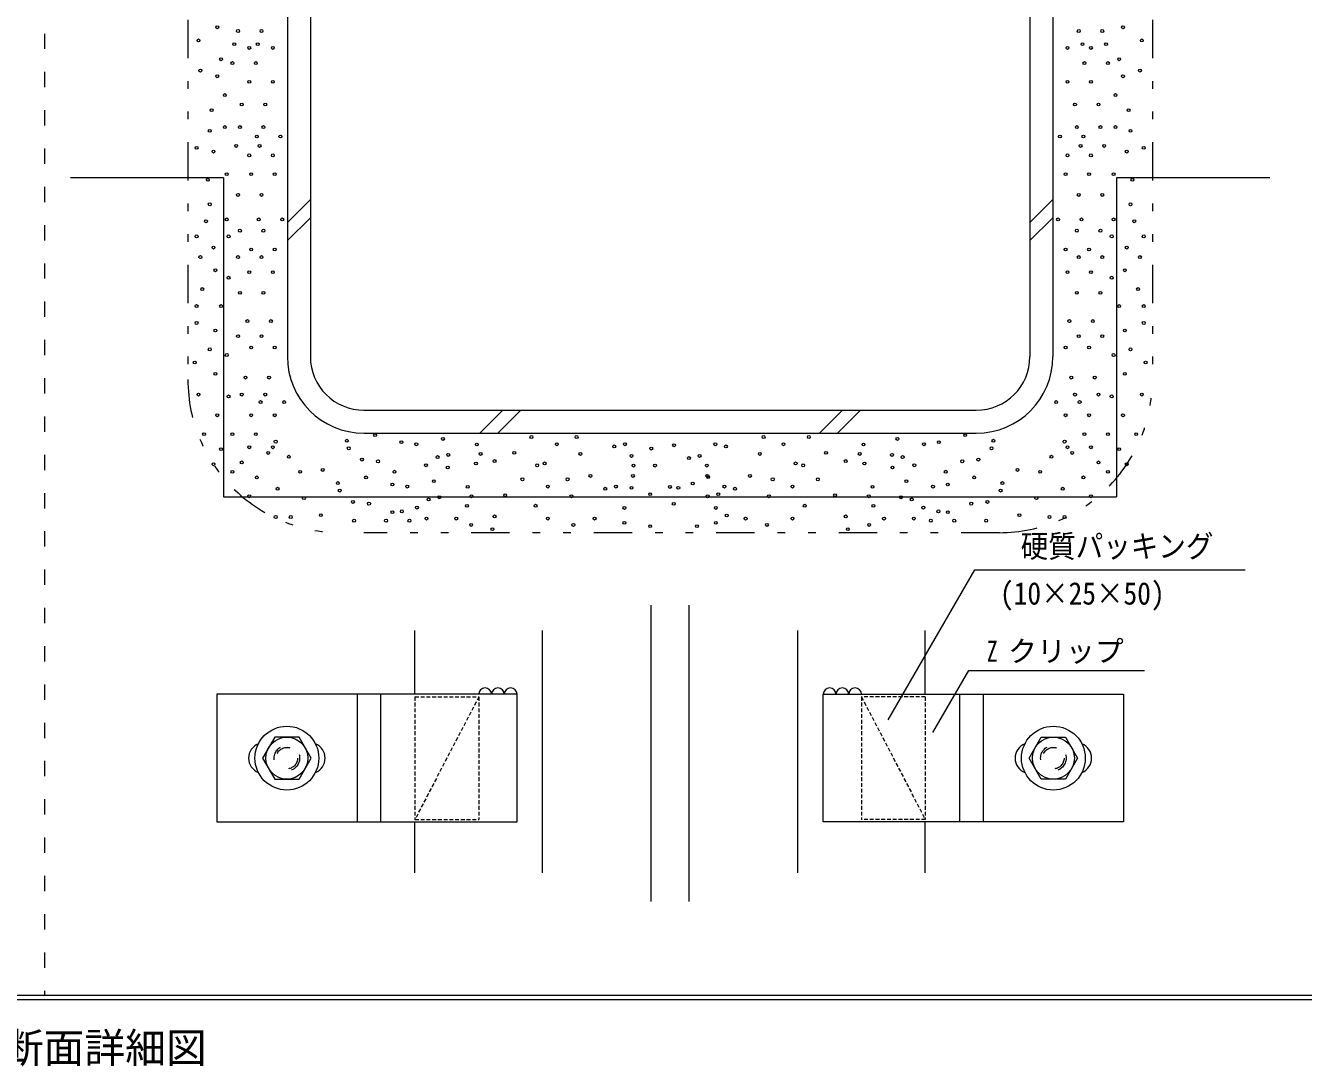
# Model space of a CAD drawing. Units: millimetres, scale not verified. Extents: x -1209 to 1209, y -852 to 852.
# Drawn here: x -109 to 391, y -2 to 406 of the extents above; entities that cross this region are included whole.
import ezdxf
from ezdxf.enums import TextEntityAlignment as Align

# ---------------------------------------------------------------- set-up
doc = ezdxf.new("R2010")
doc.units = ezdxf.units.MM
doc.header["$LTSCALE"] = 3
for name, pattern in [('USER2', [5, 2, -3]), ('USER6', [16, 5, -3, 1, -3, 1, -3]), ('USER9', [0.75, 0.5, -0.25])]:
    doc.linetypes.add(name, pattern=pattern)
for name, color, linetype, lineweight in [('0-1_0-0WAKU', 7, 'Continuous', 18), ('0-3_0-2SUNPO', 7, 'Continuous', 18), ('0-4_0-3STEEL', 6, 'Continuous', 18), ('0-5_0-4KANAMONO', 6, 'Continuous', 18), ('0-6_0-5FUKUSIZA', 3, 'Continuous', 18), ('0-7_0-6HIFUKU', 4, 'Continuous', 18), ('0-8_0-7KUTAI', 6, 'Continuous', 18)]:
    doc.layers.add(name, color=color, linetype=linetype, lineweight=lineweight)
doc.styles.add('ＭＳ ゴシック', font='')
doc.styles.get('ＭＳ ゴシック').set_extended_font_data('MS Gothic')

msp = doc.modelspace()

# ---------------------------------------------------------------- linework, layer by layer
at = {"layer": '0-1_0-0WAKU', "linetype": 'USER2'}
msp.add_line((-102, 808.159), (-102, 26.35), dxfattribs=at)
at = {"layer": '0-1_0-0WAKU'}
for p, q in [((-1207, 26.35), (1207, 26.35)), ((-1207, 24.65), (1207, 24.65))]:
    msp.add_line(p, q, dxfattribs=at)
at = {"layer": '0-3_0-2SUNPO'}
for p, q in [((228.713, 134.229), (262.676, 193.053)), ((262.676, 193.053), (368.571, 193.053)), ((246.219, 129.308), (260.271, 153.647)), ((260.271, 153.647), (329.109, 153.647))]:
    msp.add_line(p, q, dxfattribs=at)
at = {"layer": '0-4_0-3STEEL'}
for p, q in [((135.74, 63.139), (135.74, 179.281)), ((150.74, 63.139), (150.74, 179.281)), ((43.24, 144.281), (43.24, 169.281)), ((93.24, 74.281), (93.24, 169.281)), ((193.241, 74.281), (193.241, 169.281)), ((243.241, 144.281), (243.241, 169.281)), ((43.24, 74.281), (43.24, 94.281)), ((243.241, 74.281), (243.241, 94.281))]:
    msp.add_line(p, q, dxfattribs=at)
at = {"layer": '0-5_0-4KANAMONO'}
for p, q in [((20.538, 144.281), (20.538, 94.281)), ((29.776, 144.281), (29.776, 94.281)), ((256.705, 144.281), (256.705, 94.281)), ((265.943, 144.281), (265.943, 94.281))]:
    msp.add_line(p, q, dxfattribs=at)
for points in [[(83.24, 144.281), (-34.462, 144.281), (-34.462, 94.281), (83.24, 94.281)], [(203.241, 144.281), (320.943, 144.281), (320.943, 94.281), (203.241, 94.281)], [(-16.462, 119.281), (-11.712, 111.053), (-2.212, 111.053), (2.538, 119.281), (-2.212, 127.508), (-11.712, 127.508)], [(302.943, 119.281), (298.193, 111.053), (288.693, 111.053), (283.943, 119.281), (288.693, 127.508), (298.193, 127.508)]]:
    msp.add_lwpolyline(points, close=True, dxfattribs=at)
for centre, radius in [((-6.962, 119.281), 12.5), ((293.443, 119.281), 12.5), ((-6.962, 119.281), 8.227), ((293.443, 119.281), 8.227)]:
    msp.add_circle(centre, radius, dxfattribs=at)
at = {"layer": '0-5_0-4KANAMONO', "linetype": 'USER2'}
for centre, radius in [((-6.962, 119.281), 5), ((-6.962, 119.281), 4.2), ((293.443, 119.281), 5), ((293.443, 119.281), 4.2)]:
    msp.add_circle(centre, radius, dxfattribs=at)
at = {"layer": '0-5_0-4KANAMONO'}
for centre, start, end in [((-15.962, 119.281), 111.31074, 248.68926), ((2.038, 119.281), 291.31074, 68.68926), ((284.443, 119.281), 111.31074, 248.68926), ((302.443, 119.281), 291.31074, 68.68926)]:
    msp.add_arc(centre, 6, start, end, dxfattribs=at)
at = {"layer": '0-6_0-5FUKUSIZA', "linetype": 'USER9'}
for p, q in [((43.24, 143.281), (43.24, 95.281)), ((68.24, 143.281), (43.24, 95.281)), ((43.24, 143.281), (68.24, 143.281)), ((68.24, 143.281), (68.24, 95.281)), ((218.241, 143.281), (218.241, 95.281)), ((218.241, 143.281), (243.241, 95.281)), ((243.241, 143.281), (218.241, 143.281)), ((243.241, 143.281), (243.241, 95.281)), ((43.24, 95.281), (68.24, 95.281)), ((243.241, 95.281), (218.241, 95.281))]:
    msp.add_line(p, q, dxfattribs=at)
at = {"layer": '0-6_0-5FUKUSIZA'}
for centre in [(70.74, 144.28), (75.74, 144.28), (80.74, 144.28), (205.741, 144.28), (210.741, 144.279), (215.741, 144.28)]:
    msp.add_arc(centre, 2.5, 0.00301, 180.00301, dxfattribs=at)
at = {"layer": '0-7_0-6HIFUKU', "linetype": 'USER6'}
for p, q in [((-45.76, 600.597), (-45.76, 267.621)), ((332.24, 600.597), (332.239, 267.621)), ((272.316, 207.621), (23.24, 207.621))]:
    msp.add_line(p, q, dxfattribs=at)
at = {"layer": '0-7_0-6HIFUKU'}
for centre in [(-34.237, 405.676), (320.716, 405.676), (-41.618, 400.51), (-26.118, 404.2), (-16.903, 404.2), (303.382, 404.2), (312.597, 404.2), (328.097, 400.51), (-27.594, 399.033), (-21.689, 397.557), (-18.38, 399.033), (-12.475, 397.557), (298.954, 397.557), (304.858, 399.033), (308.168, 397.557), (314.073, 399.033), (-32.761, 393.128), (-28.332, 391.652), (-19.118, 391.652), (305.597, 391.652), (314.811, 391.652), (319.24, 393.128), (-40.88, 388.7), (-34.237, 386.485), (320.716, 386.485), (327.359, 388.7), (-21.689, 384.271), (-12.475, 384.271), (298.954, 384.271), (308.168, 384.271), (-31.285, 379.104), (-24.641, 375.413), (-15.427, 375.413), (301.906, 375.413), (311.12, 375.413), (317.763, 379.104), (-36.451, 373.199), (322.93, 373.199), (-37.189, 365.08), (-31.285, 366.556), (-25.38, 366.556), (-16.165, 366.556), (302.644, 366.556), (311.859, 366.556), (317.763, 366.556), (323.668, 365.08), (-18.736, 362.865), (-9.522, 362.865), (296.001, 362.865), (305.215, 362.865), (-42.356, 358.437), (-35.713, 356.96), (-26.856, 359.175), (-21.689, 355.484), (-17.641, 359.175), (-12.475, 355.484), (298.954, 355.484), (304.12, 359.175), (308.168, 355.484), (313.335, 359.175), (322.192, 356.96), (328.835, 358.437), (-37.928, 345.889), (-30.546, 348.103), (-20.951, 348.103), (-11.736, 348.103), (298.215, 348.103), (307.43, 348.103), (317.025, 348.103), (324.407, 345.889), (-37.189, 336.293), (-26.118, 339.984), (-16.903, 339.984), (303.382, 339.984), (312.597, 339.984), (323.668, 336.293), (-30.546, 330.388), (-17.998, 330.388), (-8.784, 330.388), (295.263, 330.388), (304.477, 330.388), (317.025, 330.388), (-38.666, 329.65), (-25.38, 325.959), (-16.165, 325.959), (302.644, 325.959), (311.859, 325.959), (325.145, 329.65), (-42.356, 323.745), (-29.808, 323.745), (316.287, 323.745), (328.835, 323.745), (-40.88, 315.626), (-35.713, 319.316), (-26.118, 315.626), (-20.951, 318.578), (-16.903, 315.626), (-11.736, 318.578), (298.215, 318.578), (303.382, 315.626), (307.43, 318.578), (312.597, 315.626), (322.192, 319.316), (327.359, 315.626), (-34.975, 310.459), (321.454, 310.459), (-29.808, 307.506), (-21.689, 309.721), (-12.475, 309.721), (298.954, 309.721), (308.168, 309.721), (316.287, 307.506), (-40.142, 303.077), (-25.38, 301.601), (-16.165, 301.601), (302.644, 301.601), (311.859, 301.601), (326.621, 303.077), (-42.356, 296.434), (-32.761, 296.434), (319.24, 296.434), (328.835, 296.434), (-22.427, 290.529), (-13.213, 290.529), (299.692, 290.529), (308.906, 290.529), (-42.356, 289.791), (-34.975, 286.839), (321.454, 286.839), (328.835, 289.791), (-26.118, 284.624), (-20.951, 280.196), (-16.903, 284.624), (-11.736, 280.196), (298.215, 280.196), (303.382, 284.624), (307.43, 280.196), (312.597, 284.624), (-37.189, 279.458), (-30.546, 277.243), (317.025, 277.243), (323.668, 279.458), (-43.094, 274.291), (329.573, 274.291), (-34.975, 269.862), (-23.165, 268.386), (-13.951, 268.386), (300.43, 268.386), (309.644, 268.386), (321.454, 269.862), (-41.618, 261.743), (-29.808, 261.005), (-24.641, 261.743), (-15.427, 261.743), (301.906, 261.743), (311.12, 261.743), (316.287, 261.005), (328.097, 261.743), (-17.26, 258.79), (-8.046, 258.79), (294.525, 258.79), (303.739, 258.79), (-34.237, 253.623), (-20.951, 253.623), (-11.736, 253.623), (298.215, 253.623), (307.43, 253.623), (320.716, 253.623), (-39.404, 246.242), (-28.332, 246.242), (-19.118, 246.242), (27.614, 245.847), (88.878, 245.109), (106.593, 245.109), (179.886, 245.109), (197.601, 245.109), (258.865, 245.847), (305.597, 246.242), (314.811, 246.242), (325.883, 246.242), (-32.761, 240.337), (-21.689, 241.075), (-12.475, 241.075), (-11.355, 243.29), (16.543, 243.633), (17.281, 240.68), (37.928, 243.087), (43.768, 242.253), (54.187, 244.371), (67.473, 242.157), (98.83, 242.253), (121.356, 241.419), (125.527, 242.253), (135.86, 240.554), (144.782, 241.869), (160.952, 242.253), (165.123, 241.419), (187.649, 242.253), (219.006, 242.157), (232.292, 244.371), (242.711, 242.253), (248.551, 243.087), (269.198, 240.68), (269.936, 243.633), (297.834, 243.29), (298.954, 241.075), (308.168, 241.075), (319.24, 240.337), (-24.641, 235.17), (-14.308, 238.861), (-6.188, 237.385), (22.448, 236.252), (28.751, 235.579), (52.111, 237.247), (56.282, 238.081), (68.949, 238.466), (74.434, 235.682), (82.145, 238.916), (108.07, 238.466), (128.097, 237.698), (150.622, 236.863), (154.793, 237.698), (178.409, 238.466), (204.334, 238.916), (212.045, 235.682), (217.53, 238.466), (230.197, 238.081), (234.368, 237.247), (257.728, 235.579), (264.031, 236.252), (292.667, 237.385), (300.787, 238.861), (311.12, 235.17), (-35.713, 234.432), (-28.332, 231.48), (-1.76, 231.48), (7.098, 232.218), (35.222, 231.511), (47.544, 234.037), (56.079, 233.179), (67.128, 234.744), (91.119, 234.014), (94.045, 234.775), (111.976, 229.842), (128.662, 229.842), (128.864, 233.91), (137.336, 233.911), (157.615, 233.91), (157.817, 229.842), (174.503, 229.842), (192.434, 234.775), (195.36, 234.014), (219.351, 234.744), (230.4, 233.179), (238.935, 234.037), (251.256, 231.511), (279.381, 232.218), (288.239, 231.48), (314.811, 231.48), (322.192, 234.432), (-18.736, 229.265), (-10.617, 224.837), (13.003, 227.051), (24.075, 229.265), (34.388, 226.505), (40.228, 225.671), (50.647, 227.789), (63.933, 225.575), (85.339, 228.527), (95.29, 225.671), (103.054, 228.527), (117.816, 224.837), (121.987, 225.671), (128.097, 225.183), (143.161, 225.56), (146.451, 225.183), (152.084, 226.875), (158.131, 229.355), (164.492, 225.671), (168.663, 224.837), (183.425, 228.527), (191.188, 225.671), (201.14, 228.527), (222.546, 225.575), (235.832, 227.789), (246.251, 225.671), (252.091, 226.505), (262.404, 229.265), (273.476, 227.051), (297.096, 224.837), (305.215, 229.265), (-21.689, 221.884), (-0.283, 221.146), (13.741, 224.098), (48.571, 220.665), (52.742, 221.499), (65.409, 221.884), (78.605, 222.334), (104.53, 221.884), (135.398, 222.704), (157.924, 221.869), (162.095, 222.704), (181.949, 221.884), (207.874, 222.334), (221.07, 221.884), (233.737, 221.499), (237.908, 220.665), (272.738, 224.098), (286.762, 221.146), (308.168, 221.884), (18.908, 219.67), (25.211, 218.997), (34.388, 215.66), (38.099, 215.979), (44.004, 217.455), (63.588, 218.162), (90.506, 218.194), (125.325, 217.328), (144.637, 218.917), (161.154, 217.328), (195.973, 218.194), (222.891, 218.162), (242.475, 217.455), (248.38, 215.979), (252.091, 215.66), (261.268, 218.997), (267.571, 219.67), (-11.355, 213.765), (-5.45, 213.765), (6.36, 214.503), (19.371, 212.322), (31.885, 212.322), (41.062, 212.322), (47.737, 213.157), (59.417, 213.157), (65.256, 210.654), (74.434, 213.991), (95.29, 213.157), (105.302, 210.654), (113.645, 213.157), (125.325, 211.488), (135.398, 210.189), (153.752, 210.189), (161.154, 211.488), (165.432, 214.361), (172.834, 213.157), (181.177, 210.654), (191.188, 213.157), (212.045, 213.991), (221.222, 210.654), (227.062, 213.157), (238.742, 213.157), (245.417, 212.322), (254.594, 212.322), (267.108, 212.322), (280.119, 214.503), (291.929, 213.765), (297.834, 213.765), (73.599, 208.985), (212.88, 208.985)]:
    msp.add_circle(centre, 0.567, dxfattribs=at)
at = {"layer": '0-7_0-6HIFUKU', "linetype": 'USER6'}
for centre, start, end in [((14.24, 267.621), 180, 270), ((272.239, 267.621), 270, 0)]:
    msp.add_arc(centre, 60, start, end, dxfattribs=at)
at = {"layer": '0-8_0-7KUTAI'}
for p, q in [((-6.76, 516.621), (-6.76, 276.62)), ((2.24, 516.621), (2.24, 276.62)), ((284.24, 516.621), (284.24, 276.62)), ((293.24, 516.621), (293.24, 276.62)), ((-31.76, 346.62), (-91.76, 346.62)), ((318.24, 346.62), (318.24, 221.62)), ((378.24, 346.62), (318.24, 346.62)), ((-6.76, 329.125), (2.24, 338.125)), ((284.24, 329.125), (293.24, 338.125)), ((-6.76, 322.054), (2.24, 331.054)), ((284.24, 322.054), (293.24, 331.054)), ((23.24, 255.62), (263.24, 255.62)), ((68.674, 246.621), (77.674, 255.62)), ((75.745, 246.621), (84.745, 255.62)), ((201.736, 246.621), (210.736, 255.62)), ((208.807, 246.621), (217.807, 255.62)), ((23.24, 246.621), (263.24, 246.621))]:
    msp.add_line(p, q, dxfattribs=at)
msp.add_lwpolyline([(-31.76, 346.62), (-31.76, 221.62), (318.24, 221.62)], dxfattribs=at)
for centre, radius, start, end in [((23.24, 276.62), 30, 180, 270), ((23.24, 276.62), 21, 180, 270), ((263.24, 276.62), 21, 270, 0), ((263.24, 276.62), 30, 270, 0)]:
    msp.add_arc(centre, radius, start, end, dxfattribs=at)

# ---------------------------------------------------------------- texts
at = {"layer": '0-1_0-0WAKU', "style": 'ＭＳ ゴシック'}
msp.add_text('開口部垂直・水平断面詳細図', height=11.72, dxfattribs=at).set_placement((-246.2, -3.624), align=Align.BOTTOM_LEFT)
at = {"layer": '0-3_0-2SUNPO', "style": 'ＭＳ ゴシック'}
for s, height, width, p in [('硬質パッキング', 8.791, 0.9, (280.616, 195.286)), ('(10×25×50)', 8.791, 0.9, (272.476, 176.802)), ('Z', 8.303, 0.75, (267.356, 154.547))]:
    msp.add_text(s, height=height, dxfattribs=dict(at, width=width)).set_placement(p, align=Align.BOTTOM_LEFT)
msp.add_text('クリップ', height=8.303, dxfattribs=at).set_placement((275.702, 154.547), align=Align.BOTTOM_LEFT)

doc.saveas('drawing.dxf')
